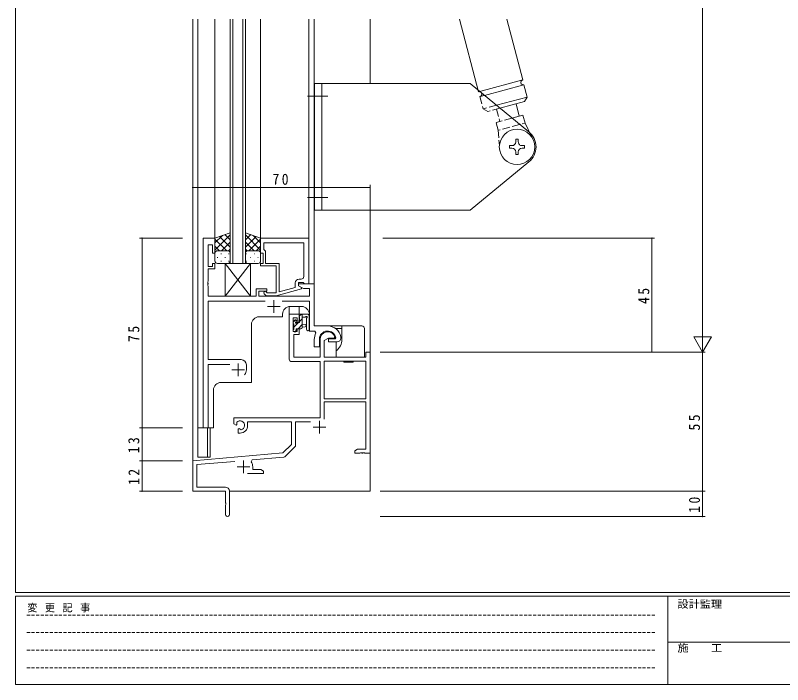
# Model space of a CAD drawing. Units: millimetres on the paper. Extents: x -420 to 373, y -297 to 267.
# Drawn here: x -417.7 to -114.8, y -297 to -32.6 of the extents above; entities that cross this region are included whole.
import ezdxf
from ezdxf.enums import TextEntityAlignment as Align

# ---------------------------------------------------------------- set-up
doc = ezdxf.new("R2010")
doc.units = ezdxf.units.MM
for name, pattern in [('CHAIN2', [12, 9, -1, 1, -1]), ('DASHED1', [1.8, 1.2, -0.6]), ('DASHED3', [4, 3, -1])]:
    doc.linetypes.add(name, pattern=pattern)
for name, color, linetype, lineweight in [('0-1_YKK_ZWAK', 7, 'Continuous', 9), ('0-3_YKK_11', 7, 'Continuous', 9), ('0-4_YKK_12', 2, 'Continuous', 9), ('0-5_YKK_13', 4, 'Continuous', 9), ('0-6_YKK_D', 6, 'Continuous', 9)]:
    doc.layers.add(name, color=color, linetype=linetype, lineweight=lineweight)
doc.styles.add('ＭＳ ゴシック', font='')
doc.styles.get('ＭＳ ゴシック').set_extended_font_data('MS Gothic')

msp = doc.modelspace()

# ---------------------------------------------------------------- linework, layer by layer
at = {"layer": '0-1_YKK_ZWAK'}
for p, q in [((-417.7, -260.575), (-417.7, 264.425)), ((352.3, -260.575), (-417.7, -260.575)), ((-417.7, -296.975), (-417.7, -261.975)), ((314.5, -261.975), (-417.7, -261.975)), ((-160.1, -261.975), (-160.1, -296.975)), ((-160.1, -280.175), (-31.3, -280.175)), ((-417.7, -296.975), (314.5, -296.975))]:
    msp.add_line(p, q, dxfattribs=at)
at = {"layer": '0-1_YKK_ZWAK', "linetype": 'DASHED1'}
for p, q in [((-413.101, -269.488), (-164.909, -269.488)), ((-413.101, -276.416), (-164.909, -276.416)), ((-413.101, -283.345), (-164.909, -283.345)), ((-413.101, -290.274), (-164.909, -290.274))]:
    msp.add_line(p, q, dxfattribs=at)
at = {"layer": '0-3_YKK_11'}
for p, q in [((-343.5, -120.575), (-343.5, -195.575)), ((-338.9, -120.575), (-343.5, -120.575)), ((-338.9, -126.575), (-338.9, -120.575)), ((-320.9, -126.575), (-320.9, -120.575)), ((-320.9, -120.575), (-301.9, -120.575)), ((-301.9, -120.575), (-301.9, -138.575)), ((-341.57, -123.275), (-339.9, -123.275)), ((-341.57, -131.775), (-341.57, -123.275)), ((-339.9, -123.275), (-339.9, -126.575)), ((-303.83, -122.505), (-319.6, -122.505)), ((-319.6, -122.505), (-319.6, -125.075)), ((-303.83, -122.505), (-319.6, -122.505)), ((-303.83, -135.775), (-303.83, -122.505)), ((-339.9, -126.575), (-338.9, -126.575)), ((-319.9, -126.575), (-320.9, -126.575)), ((-319.9, -130.575), (-319.9, -126.575)), ((-319.6, -125.075), (-319.4, -125.275)), ((-319.4, -125.275), (-318.9, -125.775)), ((-318.9, -125.775), (-318.9, -130.575)), ((-339.9, -131.775), (-341.57, -131.775)), ((-341.57, -132.775), (-338.9, -132.775)), ((-341.57, -137.617), (-341.57, -132.775)), ((-339.9, -130.575), (-339.9, -131.775)), ((-338.9, -130.575), (-339.9, -130.575)), ((-338.9, -132.775), (-338.9, -130.575)), ((-320.9, -130.575), (-319.9, -130.575)), ((-320.9, -131.575), (-320.9, -130.575)), ((-314.8, -131.575), (-320.9, -131.575)), ((-318.9, -130.575), (-313.5, -130.575)), ((-314.8, -132.617), (-314.8, -131.575)), ((-314.68, -132.8), (-314.8, -132.617)), ((-314.68, -133.35), (-314.68, -132.8)), ((-313.5, -130.575), (-313.5, -141.784)), ((-314.8, -133.534), (-314.68, -133.35)), ((-314.8, -133.617), (-314.8, -133.534)), ((-314.68, -133.8), (-314.8, -133.617)), ((-314.8, -134.534), (-314.68, -134.35)), ((-314.8, -142.175), (-314.8, -134.534)), ((-314.68, -134.35), (-314.68, -133.8)), ((-341.69, -137.8), (-341.57, -137.617)), ((-341.69, -138.35), (-341.69, -137.8)), ((-341.57, -138.534), (-341.69, -138.35)), ((-341.69, -138.8), (-341.57, -138.617)), ((-341.69, -139.35), (-341.69, -138.8)), ((-341.57, -138.617), (-341.57, -138.534)), ((-307.2, -140.096), (-307.2, -138.275)), ((-305.9, -138.075), (-305.9, -139.375)), ((-304.1, -138.075), (-305.9, -138.075)), ((-305.9, -138.575), (-305.9, -139.375)), ((-299.7, -138.575), (-305.9, -138.575)), ((-305.7, -136.775), (-304.83, -136.775)), ((-303.9, -138.275), (-304.1, -138.075)), ((-303.6, -138.575), (-303.9, -138.275)), ((-301.9, -138.575), (-303.6, -138.575)), ((-299.7, -155.275), (-299.7, -138.575)), ((-341.57, -139.534), (-341.69, -139.35)), ((-341.57, -143.575), (-341.57, -139.534)), ((-322.6, -140.575), (-322.6, -143.575)), ((-318.4, -140.575), (-322.6, -140.575)), ((-321.6, -141.575), (-318.4, -141.575)), ((-321.6, -143.575), (-321.6, -141.575)), ((-318.676, -141.751), (-318.251, -142.175)), ((-318.4, -141.575), (-318.4, -140.575)), ((-318.251, -142.175), (-314.8, -142.175)), ((-304.7, -140.668), (-314.803, -143.375)), ((-313.5, -141.784), (-307.2, -140.096)), ((-305.9, -139.375), (-303.943, -140.505)), ((-305.9, -139.375), (-304.7, -140.068)), ((-304.7, -140.068), (-304.7, -140.668)), ((-303.943, -140.505), (-301.63, -140.505)), ((-301.63, -140.505), (-301.63, -143.575)), ((-322.6, -143.575), (-341.57, -143.575)), ((-301.63, -143.575), (-321.6, -143.575)), ((-318.749, -143.375), (-319.524, -142.6)), ((-314.803, -143.375), (-318.749, -143.375)), ((-315.7, -145.075), (-315.7, -150.075)), ((-341.57, -145.505), (-319.05, -145.505)), ((-341.57, -168.575), (-341.57, -145.505)), ((-318.2, -147.575), (-313.2, -147.575)), ((-312.35, -145.505), (-301.63, -145.505)), ((-301.63, -145.505), (-301.63, -157.275)), ((-309.6, -150.575), (-305.7, -150.575)), ((-309.6, -168.375), (-309.6, -150.575)), ((-305.7, -150.575), (-305.7, -153.375)), ((-307.97, -152.075), (-307.97, -157.475)), ((-306.5, -152.075), (-307.97, -152.075)), ((-306.5, -153.375), (-306.5, -152.075)), ((-305.7, -153.375), (-306.5, -153.375)), ((-307.97, -157.475), (-306.5, -157.475)), ((-306.5, -156.375), (-305.7, -156.375)), ((-306.5, -157.475), (-306.5, -156.375)), ((-305.7, -156.375), (-305.7, -158.675)), ((-301.63, -157.275), (-299.479, -157.275)), ((-294.4, -155.275), (-299.7, -155.275)), ((-299.479, -157.275), (-299.041, -158.017)), ((-307.8, -158.675), (-307.8, -167.575)), ((-305.7, -158.675), (-307.8, -158.675)), ((-294.1, -160.075), (-295.77, -161.039)), ((-291.821, -160.075), (-294.1, -160.075)), ((-294.1, -160.375), (-294.1, -161.575)), ((-291.442, -160.375), (-294.1, -160.375)), ((-291.535, -159.686), (-291.821, -160.075)), ((-291.146, -160.025), (-291.442, -160.375)), ((-289.2, -159.58), (-289.206, -159.521)), ((-289.2, -160.075), (-289.2, -159.58)), ((-299.7, -160.575), (-299.7, -163.575)), ((-297.7, -163.575), (-297.7, -160.575)), ((-297.4, -167.575), (-297.4, -160.575)), ((-295.77, -161.039), (-295.77, -167.575)), ((-294.1, -161.575), (-290.7, -161.575)), ((-299.7, -163.575), (-297.7, -163.575)), ((-279.33, -165.575), (-277.7, -165.575)), ((-279.33, -167.575), (-279.33, -165.575)), ((-277.7, -165.575), (-277.7, -205.575)), ((-328.5, -168.575), (-341.57, -168.575)), ((-297.4, -169.375), (-308.6, -169.375)), ((-307.8, -167.575), (-297.4, -167.575)), ((-297.4, -191.575), (-297.4, -169.375)), ((-295.77, -167.575), (-279.33, -167.575)), ((-279.33, -169.205), (-295.77, -169.205)), ((-295.77, -169.205), (-295.77, -184.075)), ((-279.33, -169.205), (-295.77, -169.205)), ((-279.33, -184.075), (-279.33, -169.205)), ((-341.57, -170.505), (-333.05, -170.505)), ((-341.57, -195.575), (-341.57, -170.505)), ((-332.2, -172.575), (-327.2, -172.575)), ((-329.7, -170.075), (-329.7, -175.075)), ((-326.5, -172.575), (-326.5, -170.575)), ((-295.77, -184.075), (-279.33, -184.075)), ((-295.77, -185.275), (-295.77, -192.152)), ((-279.33, -185.275), (-295.77, -185.275)), ((-279.33, -203.945), (-279.33, -185.275)), ((-331.5, -191.575), (-297.4, -191.575)), ((-331.5, -193.94), (-331.5, -191.575)), ((-330.265, -193.294), (-330.227, -193.753)), ((-330.227, -193.753), (-330.25, -194.258)), ((-326, -193.205), (-326, -194.575)), ((-308.7, -193.205), (-326, -193.205)), ((-308.7, -202.075), (-308.7, -193.205)), ((-307.07, -193.205), (-307.07, -202.336)), ((-301.158, -193.205), (-307.07, -193.205)), ((-297.7, -192.775), (-297.7, -197.775)), ((-343.5, -195.575), (-341.57, -195.575)), ((-330.6, -194.46), (-331.5, -193.94)), ((-330.25, -194.258), (-330.6, -194.46)), ((-329.7, -196.019), (-329.35, -195.817)), ((-329.7, -197.575), (-329.7, -196.019)), ((-329.35, -195.817), (-328.901, -196.049)), ((-328.901, -196.049), (-328.523, -196.311)), ((-300.2, -195.275), (-295.2, -195.275)), ((-329, -197.575), (-329.7, -197.575)), ((-312.084, -205.459), (-308.7, -202.075)), ((-347.7, -208.575), (-312.084, -205.459)), ((-307.363, -203.043), (-311.094, -206.774)), ((-283.7, -204.575), (-282.609, -203.945)), ((-283.7, -205.575), (-283.7, -204.575)), ((-281.658, -205.575), (-283.7, -205.575)), ((-282.609, -203.945), (-279.33, -203.945)), ((-281.475, -205.455), (-281.658, -205.575)), ((-280.925, -205.455), (-281.475, -205.455)), ((-280.742, -205.575), (-280.925, -205.455)), ((-280.658, -205.575), (-280.742, -205.575)), ((-280.475, -205.455), (-280.658, -205.575)), ((-279.925, -205.455), (-280.475, -205.455)), ((-279.742, -205.575), (-279.925, -205.455)), ((-277.7, -205.575), (-279.742, -205.575)), ((-347.7, -220.575), (-347.7, -208.575)), ((-331.07, -208.757), (-346.07, -210.069)), ((-327.7, -208.375), (-327.7, -213.375)), ((-324.18, -208.154), (-324.561, -208.917)), ((-311.713, -207.063), (-324.18, -208.154)), ((-346.07, -210.069), (-346.07, -218.945)), ((-330.2, -210.875), (-325.2, -210.875)), ((-324, -210.875), (-324, -211.945)), ((-324, -211.945), (-320.791, -211.945)), ((-320.791, -211.945), (-319.7, -212.575)), ((-319.7, -213.575), (-326.05, -213.575)), ((-319.7, -212.575), (-319.7, -213.575)), ((-334.7, -220.575), (-347.7, -220.575)), ((-346.07, -218.945), (-334.8, -218.945)), ((-334.7, -225.117), (-334.7, -220.575)), ((-333.2, -220.545), (-333.2, -229.825)), ((-334.58, -225.3), (-334.7, -225.117)), ((-334.7, -226.034), (-334.58, -225.85)), ((-334.7, -229.825), (-334.7, -226.034)), ((-334.58, -225.85), (-334.58, -225.3))]:
    msp.add_line(p, q, dxfattribs=at)
for centre, radius, start, end in [((-304.83, -135.775), 1, 270, 359.99998), ((-305.7, -138.275), 1.5, 90, 179.99998), ((-319.1, -142.175), 0.6, 44.99998, 225), ((-294.4, -160.575), 3.3, 9.59402, 179.99998), ((-294.4, -160.575), 5.3, 11.47835, 89.99998), ((-294.4, -160.575), 5.3, 151.13426, 179.99998), ((-294.4, -160.575), 3, 17.23529, 179.99998), ((-290.7, -160.075), 1.5, 270, 359.99998), ((-328.5, -170.575), 2, 0, 89.99998), ((-308.6, -168.375), 1, 180, 269.99998), ((-329.7, -172.575), 3.2, 321.63347, 359.99998), ((-329, -194.575), 1.8, 285.36687, 134.63312), ((-329, -194.575), 3, 270, 359.99998), ((-308.07, -202.336), 1, 314.99998, 359.99998), ((-327.7, -210.875), 3.7, 0, 31.9633), ((-311.801, -206.067), 1, 274.99998, 315.00002), ((-334.8, -220.545), 1.6, 0, 89.99998), ((-333.95, -229.825), 0.75, 179.99998, 0)]:
    msp.add_arc(centre, radius, start, end, dxfattribs=at)
at = {"layer": '0-4_YKK_12'}
for p, q in [((-347.7, -34.075), (-347.7, -220.575)), ((-345.7, -195.575), (-345.7, -34.075)), ((-338.9, -121.075), (-338.9, -34.075)), ((-332.9, -34.075), (-332.9, -130.576)), ((-331.9, -130.576), (-331.9, -34.075)), ((-327.9, -34.075), (-327.9, -130.576)), ((-326.9, -130.576), (-326.9, -34.075)), ((-320.9, -34.075), (-320.9, -120.875)), ((-301.9, -34.075), (-301.9, -120.575)), ((-299.7, -34.075), (-299.7, -154.975)), ((-277.7, -34.075), (-277.7, -59.556)), ((-277.7, -109.556), (-277.7, -220.575)), ((-332.9, -130.576), (-326.9, -130.576)), ((-309.6, -150.575), (-309.6, -147.602)), ((-304.701, -147.575), (-309.201, -147.575)), ((-305.7, -150.575), (-305.7, -147.575)), ((-312.201, -150.575), (-312.201, -151.675)), ((-309.6, -150.575), (-305.7, -150.575)), ((-301.701, -150.575), (-301.701, -157.275)), ((-312.201, -151.675), (-321.5, -151.675)), ((-324.5, -154.675), (-324.5, -177.575)), ((-299.701, -157.275), (-301.701, -157.275)), ((-336.501, -177.575), (-324.5, -177.575)), ((-339.501, -195.575), (-339.501, -180.575)), ((-345.7, -195.575), (-345.7, -207.075)), ((-339.501, -195.575), (-345.7, -195.575)), ((-341.8, -195.575), (-341.8, -207.075)), ((-345.7, -207.075), (-341.8, -207.075)), ((-347.4, -220.575), (-347.7, -220.575)), ((-277.7, -220.575), (-333.2, -220.575))]:
    msp.add_line(p, q, dxfattribs=at)
for centre, start, end in [((-309.201, -150.575), 90, 180), ((-304.701, -150.575), 0, 90), ((-321.5, -154.675), 90, 180), ((-336.501, -180.575), 90, 180)]:
    msp.add_arc(centre, 3, start, end, dxfattribs=at)
at = {"layer": '0-5_YKK_13'}
for p, q in [((-242.315, -34.075), (-234.829, -62.737)), ((-223.711, -34.075), (-217.442, -58.078)), ((-238.165, -59.556), (-299.665, -59.556)), ((-299.665, -109.556), (-299.665, -59.556)), ((-296.665, -109.556), (-296.665, -59.556)), ((-238.165, -59.556), (-215.021, -78.625)), ((-217.442, -58.078), (-234.829, -62.737)), ((-216.924, -60.01), (-232.545, -64.196)), ((-216.924, -60.01), (-215.63, -64.84)), ((-215.63, -64.84), (-227.812, -68.104)), ((-216.691, -66.677), (-215.63, -64.84)), ((-216.691, -66.677), (-226.392, -69.276)), ((-220.072, -67.583), (-218.778, -72.412)), ((-217.329, -72.024), (-221.658, -73.184)), ((-216.501, -75.115), (-217.329, -72.024)), ((-213.965, -80.492), (-216.501, -75.115)), ((-220.165, -81.556), (-219.165, -81.556)), ((-220.165, -81.556), (-220.165, -82.556)), ((-219.165, -81.556), (-219.165, -82.556)), ((-222.665, -84.056), (-221.665, -84.056)), ((-217.665, -84.056), (-216.665, -84.056)), ((-216.665, -84.056), (-216.665, -85.056)), ((-219.165, -86.556), (-219.165, -87.556)), ((-217.665, -85.056), (-216.665, -85.056)), ((-238.165, -109.556), (-215.061, -90.434)), ((-238.165, -109.556), (-299.665, -109.556)), ((-332.9, -118.432), (-338.9, -120.575)), ((-338.9, -125.307), (-332.9, -119.307)), ((-338.9, -122.479), (-335.939, -119.518)), ((-338.9, -120.575), (-338.9, -126.575)), ((-334.28, -125.576), (-338.9, -120.955)), ((-332.9, -124.127), (-337.096, -119.931)), ((-332.9, -121.298), (-335.012, -119.187)), ((-332.9, -118.432), (-332.9, -126.575)), ((-326.9, -126.575), (-326.9, -118.432)), ((-326.9, -118.432), (-320.9, -120.575)), ((-326.9, -121.298), (-324.788, -119.187)), ((-320.9, -125.307), (-326.9, -119.307)), ((-326.9, -124.127), (-322.704, -119.931)), ((-325.52, -125.576), (-320.9, -120.955)), ((-320.9, -122.479), (-323.861, -119.518)), ((-320.9, -120.575), (-320.9, -126.575)), ((-337.108, -125.575), (-338.9, -123.784)), ((-336.34, -125.575), (-332.9, -122.136)), ((-323.46, -125.575), (-326.9, -122.136)), ((-322.692, -125.575), (-320.9, -123.784)), ((-338.9, -129.575), (-338.9, -126.575)), ((-337.9, -125.575), (-334.3, -125.575)), ((-337.5, -125.575), (-333.9, -125.575)), ((-336.565, -126.797), (-336.365, -126.797)), ((-333.568, -125.632), (-332.9, -124.964)), ((-333.535, -126.797), (-333.335, -126.797)), ((-332.9, -126.575), (-332.9, -129.575)), ((-326.232, -125.632), (-326.9, -124.964)), ((-326.9, -126.575), (-326.9, -129.575)), ((-326.265, -126.797), (-326.465, -126.797)), ((-322.3, -125.575), (-325.9, -125.575)), ((-321.9, -125.575), (-325.5, -125.575)), ((-323.235, -126.797), (-323.435, -126.797)), ((-320.9, -129.575), (-320.9, -126.575)), ((-337.98, -128.212), (-337.78, -128.212)), ((-336.565, -129.627), (-336.365, -129.627)), ((-334.95, -128.212), (-334.75, -128.212)), ((-333.535, -129.627), (-333.335, -129.627)), ((-326.265, -129.627), (-326.465, -129.627)), ((-324.85, -128.212), (-325.05, -128.212)), ((-323.235, -129.627), (-323.435, -129.627)), ((-321.82, -128.212), (-322.02, -128.212)), ((-333.9, -130.575), (-337.9, -130.575)), ((-334.9, -130.575), (-334.9, -143.575)), ((-334.9, -130.575), (-324.9, -130.575)), ((-334.9, -130.575), (-324.9, -143.575)), ((-324.9, -130.575), (-334.9, -143.575)), ((-325.9, -130.575), (-321.9, -130.575)), ((-324.9, -143.575), (-324.9, -130.575)), ((-334.9, -143.575), (-324.9, -143.575)), ((-304.809, -150.575), (-305.67, -151.437)), ((-305.67, -151.475), (-305.67, -150.875)), ((-305.37, -150.575), (-302.407, -150.575)), ((-304.47, -150.575), (-304.47, -155.875)), ((-301.668, -151.191), (-302.02, -150.759)), ((-301.6, -151.38), (-301.6, -156.559)), ((-307.114, -152.881), (-307.97, -153.737)), ((-307.97, -154.275), (-307.97, -153.675)), ((-307.882, -153.463), (-307.382, -152.963)), ((-305.964, -153.975), (-307.77, -155.782)), ((-306.87, -153.175), (-306.87, -153.514)), ((-304.47, -152.482), (-305.47, -153.482)), ((-303.29, -151.775), (-304.47, -151.775)), ((-302.8, -152.311), (-302.8, -156.559)), ((-307.97, -157.275), (-307.97, -156.775)), ((-307.77, -156.575), (-307.77, -154.475)), ((-306.87, -157.127), (-307.319, -157.575)), ((-304.47, -154.727), (-306.119, -156.375)), ((-304.47, -154.575), (-303.326, -154.677)), ((-304.47, -155.775), (-303.326, -155.673)), ((-294.4, -155.275), (-297.1, -155.275)), ((-294.4, -155.275), (-288.8, -155.275)), ((-291.302, -156.275), (-288.8, -156.275)), ((-288.8, -155.275), (-288.8, -156.275)), ((-280.9, -155.275), (-288.8, -155.275)), ((-288.8, -156.275), (-288.8, -160.575)), ((-307.17, -157.575), (-307.67, -157.575)), ((-291.1, -161.575), (-291.1, -165.1)), ((-291.1, -165.1), (-291.1, -167.575)), ((-291.1, -167.575), (-280.9, -167.575)), ((-287.911, -169.575), (-288.125, -169.205)), ((-288.075, -169.205), (-287.898, -169.575)), ((-287.1, -169.575), (-286.511, -169.575)), ((-286.725, -169.205), (-286.511, -169.575)), ((-286.511, -169.575), (-285.889, -169.575)), ((-285.675, -169.205), (-285.889, -169.575)), ((-285.889, -169.575), (-285.3, -169.575)), ((-285.3, -169.575), (-284.502, -169.575)), ((-284.502, -169.575), (-284.379, -169.327)), ((-284.502, -169.575), (-284.489, -169.575)), ((-284.275, -169.205), (-284.489, -169.575)), ((-284.379, -169.327), (-284.323, -169.205)), ((-340.8, -195.575), (-340.8, -207.075)), ((-341.8, -207.075), (-340.8, -207.075))]:
    msp.add_line(p, q, dxfattribs=at)
at = {"layer": '0-5_YKK_13', "linetype": 'CHAIN2'}
for p, q in [((-302.437, -64.556), (-294.296, -64.556)), ((-302.437, -104.556), (-294.296, -104.556))]:
    msp.add_line(p, q, dxfattribs=at)
at = {"layer": '0-5_YKK_13', "linetype": 'DASHED3'}
for p, q in [((-232.545, -64.196), (-234.311, -64.669)), ((-234.311, -64.669), (-233.017, -69.498)), ((-227.812, -68.104), (-233.017, -69.498)), ((-231.18, -70.559), (-233.017, -69.498)), ((-226.392, -69.276), (-231.18, -70.559)), ((-227.799, -69.653), (-226.505, -74.483)), ((-221.658, -73.184), (-227.954, -74.871)), ((-227.126, -77.962), (-227.954, -74.871)), ((-218.629, -75.685), (-227.126, -77.962)), ((-227.126, -77.962), (-226.633, -83.886))]:
    msp.add_line(p, q, dxfattribs=at)
at = {"layer": '0-5_YKK_13', "linetype": 'DASHED1'}
msp.add_line((-216.501, -75.115), (-218.629, -75.685), dxfattribs=at)
at = {"layer": '0-5_YKK_13'}
for points in [[(-222.665, -84.056), (-222.665, -85.056), (-221.665, -85.056)], [(-220.165, -86.556), (-220.165, -87.556), (-219.165, -87.556)], [(-306.409, -153.975), (-305.47, -153.975), (-305.47, -151.675)], [(-304.97, -156.375), (-306.87, -156.375), (-306.87, -157.275)], [(-280.9, -167.575), (-279.9, -167.575), (-279.9, -156.275)], [(-287.911, -169.575), (-287.898, -169.575), (-287.1, -169.575)]]:
    msp.add_lwpolyline(points, dxfattribs=at)
msp.add_circle((-219.665, -84.556), 7, dxfattribs=at)
for centre, radius, start, end in [((-217.183, -59.044), 1, 104.99998, 284.99998), ((-219.665, -84.514), 7.5, 307.86821, 51.73848), ((-221.665, -82.556), 1.5, 269.99998, 359.99998), ((-221.665, -82.556), 1.5, 269.99998, 359.99998), ((-217.665, -82.556), 1.5, 179.99998, 269.99998), ((-221.665, -86.556), 1.5, 359.99998, 89.99998), ((-221.665, -86.556), 1.5, 359.99998, 89.99998), ((-217.665, -86.556), 1.5, 89.99998, 179.99998), ((-337.9, -126.575), 1, 89.99998, 179.99998), ((-337.9, -126.575), 1, 89.99998, 179.99998), ((-333.9, -126.575), 1, 359.99998, 89.99998), ((-333.9, -126.575), 1, 359.99998, 89.99998), ((-325.9, -126.575), 1, 89.99998, 179.99998), ((-325.9, -126.575), 1, 89.99998, 179.99998), ((-321.9, -126.575), 1, 359.99998, 89.99998), ((-321.9, -126.575), 1, 359.99998, 89.99998), ((-337.9, -129.575), 1, 179.99998, 269.99998), ((-333.9, -129.575), 1, 269.99998, 359.99998), ((-325.9, -129.575), 1, 179.99998, 269.99998), ((-321.9, -129.575), 1, 269.99998, 359.99998), ((-305.37, -150.875), 0.3, 90, 180), ((-302.407, -151.075), 0.5, 39.23453, 90), ((-301.9, -151.38), 0.3, 0, 39.23453), ((-307.67, -153.675), 0.3, 134.99998, 180), ((-307.77, -154.275), 0.2, 180, 270), ((-307.17, -153.175), 0.3, 0, 134.99998), ((-306.87, -153.975), 0.25, 123.05573, 326.94426), ((-307.17, -153.514), 0.3, 303.05573, 0), ((-306.409, -154.275), 0.3, 90, 146.94426), ((-305.47, -151.475), 0.2, 179.99998, 270), ((-303.29, -151.475), 0.3, 270, 329.99998), ((-302.77, -151.775), 0.3, 296.74368, 149.99998), ((-302.5, -152.311), 0.3, 116.74368, 180), ((-307.77, -156.775), 0.2, 90, 180), ((-307.67, -157.275), 0.3, 180, 270), ((-307.17, -157.275), 0.3, 270, 0), ((-304.97, -155.875), 0.5, 270, 0), ((-303.37, -155.175), 0.5, 275.09206, 84.90793), ((-302.2, -156.559), 0.6, 180, 0), ((-280.9, -156.275), 1, 0, 90), ((-294.4, -160.575), 5.6, 306.10632, 0)]:
    msp.add_arc(centre, radius, start, end, dxfattribs=at)
at = {"layer": '0-5_YKK_13', "linetype": 'DASHED3'}
msp.add_arc((-234.57, -63.703), 1, 284.99998, 104.99998, dxfattribs=at)
at = {"layer": '0-6_YKK_D'}
for p, q in [((-146.401, -158.575), (-146.401, 127.425)), ((-347.7, -117.575), (-347.7, -99.575)), ((-277.7, -117.575), (-277.7, -99.575)), ((-277.7, -100.575), (-347.7, -100.575)), ((-351.7, -120.575), (-368.7, -120.575)), ((-367.7, -120.575), (-367.7, -195.575)), ((-272.7, -120.575), (-165.401, -120.575)), ((-166.401, -165.575), (-166.401, -120.575)), ((-146.401, -165.575), (-146.401, -153.451)), ((-142.901, -159.513), (-149.901, -159.513)), ((-146.401, -165.575), (-149.901, -159.513)), ((-146.401, -165.575), (-142.901, -159.513)), ((-273.7, -165.575), (-145.401, -165.575)), ((-226.7, -165.575), (-145.401, -165.575)), ((-226.7, -165.575), (-165.401, -165.575)), ((-146.401, -220.575), (-146.401, -165.575)), ((-351.7, -195.575), (-368.7, -195.575)), ((-351.7, -195.575), (-368.7, -195.575)), ((-367.7, -208.575), (-367.7, -195.575)), ((-351.7, -208.575), (-368.7, -208.575)), ((-351.7, -208.575), (-368.7, -208.575)), ((-367.7, -208.575), (-367.7, -220.575)), ((-351.7, -220.575), (-368.7, -220.575)), ((-273.7, -220.575), (-145.401, -220.575)), ((-273.7, -220.575), (-145.401, -220.575)), ((-146.401, -220.575), (-146.401, -230.575)), ((-273.7, -230.575), (-145.401, -230.575))]:
    msp.add_line(p, q, dxfattribs=at)
for centre, start, end in [((-347.7, -100.575), 0, 180), ((-347.7, -100.575), 180, 0), ((-277.7, -100.575), 0, 180), ((-277.7, -100.575), 180, 0), ((-367.7, -120.575), 90, 270), ((-367.7, -120.575), 270, 90), ((-166.401, -120.575), 90, 270), ((-166.401, -120.575), 270, 90), ((-166.401, -165.575), 90, 270), ((-166.401, -165.575), 270, 90), ((-367.7, -195.575), 90, 270), ((-367.7, -195.575), 90, 270), ((-367.7, -195.575), 270, 90), ((-367.7, -195.575), 270, 90), ((-367.7, -208.575), 90, 270), ((-367.7, -208.575), 90, 270), ((-367.7, -208.575), 270, 90), ((-367.7, -208.575), 270, 90), ((-367.7, -220.575), 90, 270), ((-367.7, -220.575), 270, 90), ((-146.401, -220.575), 90, 270), ((-146.401, -220.575), 90, 270), ((-146.401, -220.575), 270, 90), ((-146.401, -220.575), 270, 90), ((-146.401, -230.575), 90, 270), ((-146.401, -230.575), 270, 90)]:
    msp.add_arc(centre, 0.106, start, end, dxfattribs=at)

# ---------------------------------------------------------------- texts
at = {"layer": '0-1_YKK_ZWAK', "style": 'ＭＳ ゴシック', "width": 1.1}
for s, p in [('設計監理', (-156.331, -267.508)), ('施\u3000\u3000工', (-156.331, -284.83))]:
    msp.add_text(s, height=2.933, dxfattribs=at).set_placement(p, align=Align.BOTTOM_LEFT)
at = {"layer": '0-1_YKK_ZWAK', "insert": (-412.986, -268.422), "char_height": 2.933, "attachment_point": 7, "style": 'ＭＳ ゴシック'}
msp.add_mtext('\\T1.16;変\\~更\\~記\\~事', dxfattribs=at)
at = {"layer": '0-6_YKK_D', "color": 3, "insert": (-316.22, -99.575), "char_height": 4.399, "attachment_point": 7, "style": 'ＭＳ ゴシック'}
msp.add_mtext('\\T1.36;\\W0.9;70', dxfattribs=at)
at = {"layer": '0-6_YKK_D', "color": 3, "char_height": 4.399, "attachment_point": 7, "rotation": 90, "style": 'ＭＳ ゴシック'}
for s, insert in [('\\T1.36;\\W0.9;45', (-167.401, -146.595)), ('\\T1.36;\\W0.9;75', (-368.7, -161.595)), ('\\T1.36;\\W0.9;55', (-147.401, -196.595)), ('\\T1.36;\\W0.9;13', (-368.7, -205.595)), ('\\T1.36;\\W0.9;12', (-368.7, -218.095)), ('\\T1.36;\\W0.9;10', (-147.401, -229.095))]:
    msp.add_mtext(s, dxfattribs=dict(at, insert=insert))

doc.saveas('drawing.dxf')
